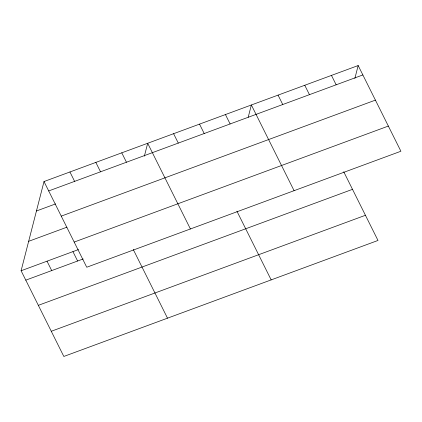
<?xml version="1.0" encoding="UTF-8"?>
<svg xmlns="http://www.w3.org/2000/svg" width="422" height="422" viewBox="0 0 422 422"><rect width="100%" height="100%" fill="white"/><g stroke="black" fill="none" stroke-linecap="round" stroke-linejoin="round"><path stroke-width="0.63" d="M343.74 171.77L377.991 240.456L63.827 356.453L21.1 270.755L44.009 181.544L358.172 65.547L400.9 151.245L86.742 267.242L44.009 181.544M144.377 156.145L147.684 143.264L190.412 228.967M248.205 117.253L251.359 104.983L294.087 190.686M354.865 78.429L358.172 65.547M48.699 190.944L362.857 74.947M36.45 210.984L55.583 203.921M61.253 216.122L375.411 100.125M28.659 241.315L66.919 227.189M74.188 242.064L388.346 126.067M21.1 270.755L78.492 249.566M25.784 280.155L83.176 258.96M38.339 305.333L352.502 189.336M51.273 331.275L365.436 215.278M331.465 75.406L336.155 84.806M304.763 85.265L309.453 94.665M278.061 95.124L282.745 104.524M225.438 114.557L230.127 123.952M199.522 124.126L204.206 133.526M236.927 211.206L271.172 279.897M173.6 133.695L178.29 143.095M121.768 152.833L126.452 162.233M95.847 162.401L100.536 171.801M133.257 249.486L167.502 318.177M69.931 171.97L74.615 181.37M72.937 251.612L77.622 261.012M47.016 261.181L51.706 270.581"/></g></svg>
